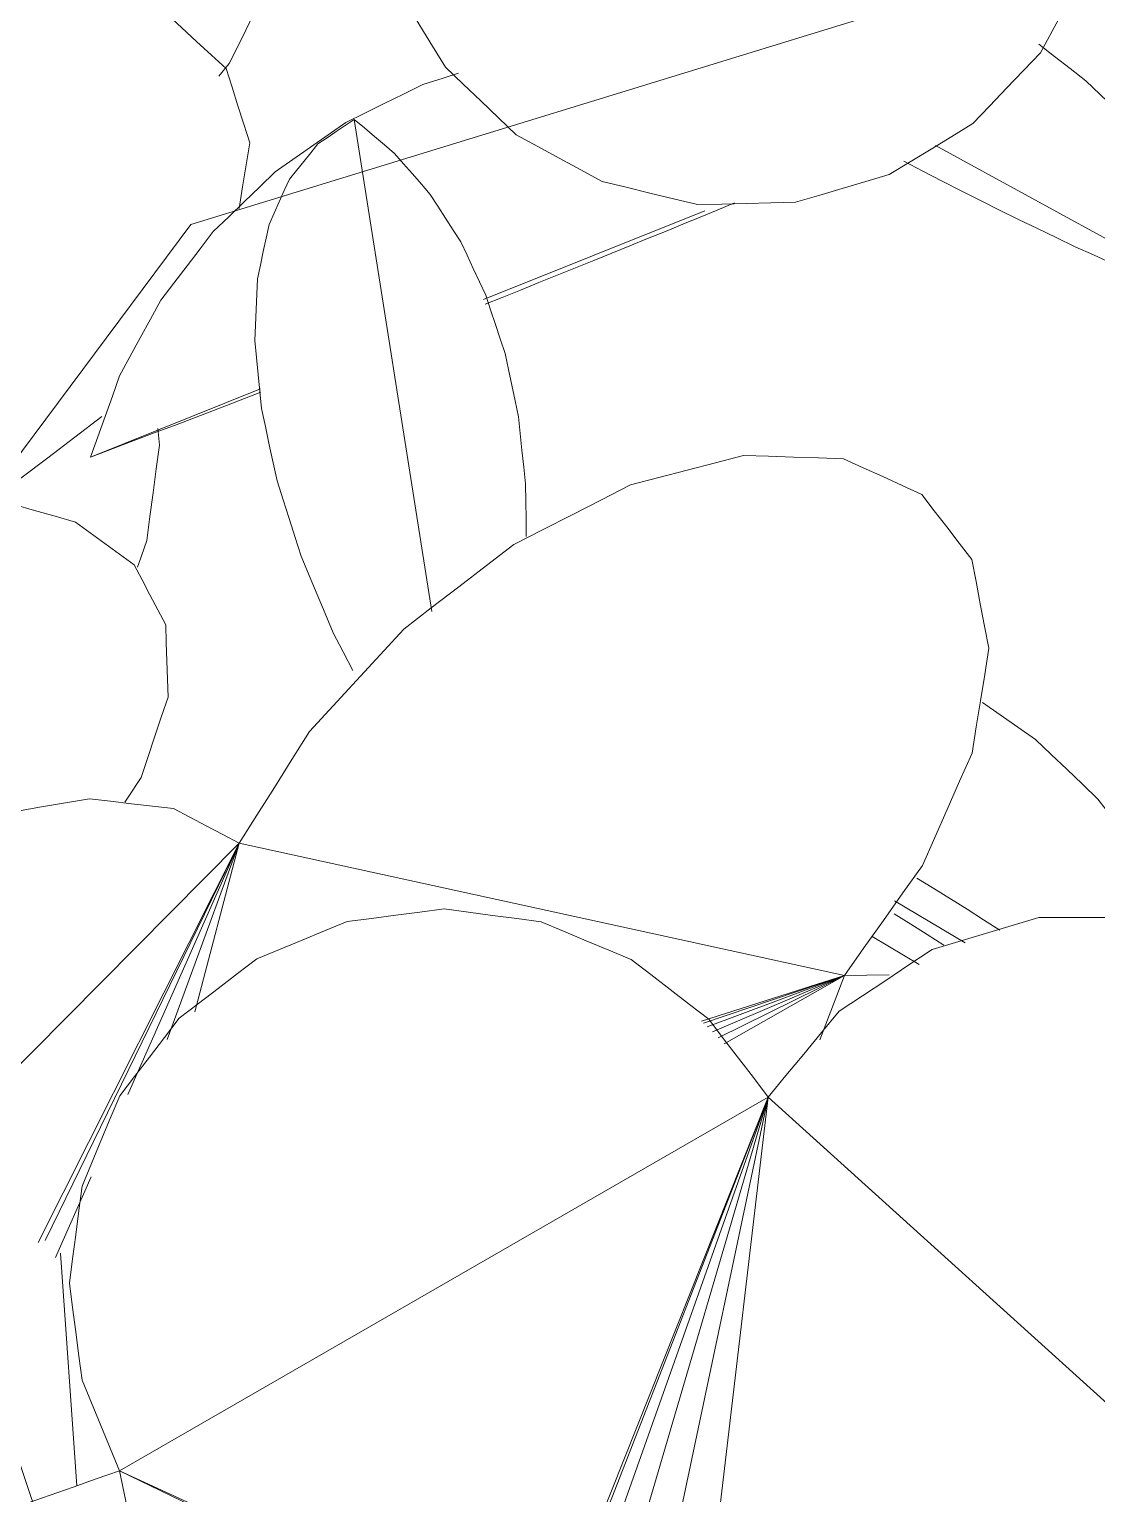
# Model space of a CAD drawing. Header units: metres. Extents: x -18.34 to -13.25, y -25.49 to -16.26.
# Drawn here: x -17.2433 to -17.1902, y -21.2853 to -21.2125 of the extents above; entities that cross this region are included whole.
import ezdxf

# ---------------------------------------------------------------- set-up
doc = ezdxf.new("R2010")
doc.units = ezdxf.units.M
doc.layers.add('Importações nas famílias', color=7, linetype='Continuous', lineweight=5)
doc.layers.add('Vegetação', color=7, linetype='Continuous', lineweight=5)

# ---------------------------------------------------------------- blocks, each defined once
blk = doc.blocks.new('Planta_pergolado_12200 - plantas pergolado_skp_Component_12-V583-Pavimento 02 - Executivo')
at = {"layer": 'Importações nas famílias', "color": 9}
blk.add_line((0.338273, 0.175274), (0.339077, 0.186845), dxfattribs=at)
at = {"layer": 'Importações nas famílias', "color": 9, "flags": 128}
for points in [[(0.336272, 0.185783), (0.336501, 0.186475), (0.336729, 0.187167), (0.336958, 0.18786)], [(0.335574, 0.183243), (0.335749, 0.183878), (0.335923, 0.184513), (0.336098, 0.185148), (0.336272, 0.185783)], [(0.335101, 0.180961), (0.335219, 0.181531), (0.335337, 0.182102), (0.335456, 0.182672), (0.335574, 0.183243)], [(0.334856, 0.178961), (0.334917, 0.179461), (0.334978, 0.179961), (0.335039, 0.180461), (0.335101, 0.180961)], [(0.334844, 0.177267), (0.334847, 0.177691), (0.33485, 0.178114), (0.334853, 0.178538), (0.334856, 0.178961)], [(0.335063, 0.175898), (0.335008, 0.17624), (0.334954, 0.176583), (0.334899, 0.176925), (0.334844, 0.177267)], [(0.335513, 0.174867), (0.335401, 0.175125), (0.335288, 0.175382), (0.335176, 0.17564), (0.335063, 0.175898)], [(0.336187, 0.174187), (0.336019, 0.174357), (0.33585, 0.174527), (0.335681, 0.174697), (0.335513, 0.174867)]]:
    blk.add_lwpolyline(points, dxfattribs=at)
blk = doc.blocks.new('Planta_pergolado_12200 - plantas pergolado_skp_Component_17-V790-Pavimento 02 - Executivo')
at = {"layer": 'Importações nas famílias', "color": 9}
for p, q in [((0.583312, 0.027026), (0.591017, 0.063506)), ((0.60411, 0.037037), (0.583312, 0.027026)), ((0.583312, 0.027026), (0.60432, 0.036649)), ((0.60432, 0.036649), (0.615558, 0.008452)), ((0.605157, 0.035111), (0.615558, 0.008452)), ((0.606666, 0.033522), (0.615558, 0.008452)), ((0.615558, 0.008452), (0.643192, 0.033451)), ((0.608535, 0.032379), (0.615558, 0.008452)), ((0.610636, 0.03176), (0.615558, 0.008452)), ((0.612825, 0.031707), (0.615558, 0.008452)), ((0.615558, 0.008452), (0.583312, 0.027026))]:
    blk.add_line(p, q, dxfattribs=at)
at = {"layer": 'Importações nas famílias', "color": 9, "flags": 128}
for points in [[(0.578732, 0.028641), (0.579877, 0.028238), (0.581022, 0.027834), (0.582167, 0.02743), (0.583312, 0.027026)], [(0.583312, 0.027026), (0.582848, 0.025902), (0.582385, 0.024777), (0.581921, 0.023652), (0.581457, 0.022527)], [(0.581457, 0.022527), (0.5813, 0.021321), (0.581142, 0.020114), (0.580985, 0.018908), (0.580828, 0.017702)], [(0.580828, 0.017702), (0.580987, 0.016496), (0.581147, 0.01529), (0.581306, 0.014085), (0.581466, 0.012879)], [(0.581466, 0.012879), (0.581932, 0.011756), (0.582398, 0.010633), (0.582863, 0.00951), (0.583329, 0.008387)], [(0.583329, 0.008387), (0.584069, 0.007423), (0.584809, 0.00646), (0.585549, 0.005496), (0.58629, 0.004533)], [(0.612605, 0.004585), (0.613343, 0.005552), (0.614081, 0.006519), (0.61482, 0.007485), (0.615558, 0.008452)], [(0.615558, 0.008452), (0.616441, 0.007384), (0.617324, 0.006316), (0.618206, 0.005249), (0.619089, 0.004181)], [(0.58629, 0.004533), (0.587254, 0.003794), (0.588218, 0.003055), (0.589182, 0.002317), (0.590146, 0.001578)], [(0.608754, 0.001616), (0.609716, 0.002358), (0.610679, 0.0031), (0.611642, 0.003843), (0.612605, 0.004585)], [(0.619089, 0.004181), (0.620242, 0.003415), (0.621396, 0.002649), (0.622549, 0.001883), (0.623703, 0.001117)], [(0.590146, 0.001578), (0.591268, 0.001115), (0.592391, 0.000652), (0.593513, 0.000188), (0.594635, -0.000275)], [(0.604267, -0.000256), (0.605389, 0.000212), (0.606511, 0.00068), (0.607632, 0.001148), (0.608754, 0.001616)], [(0.623703, 0.001117), (0.625028, 0.000718), (0.626354, 0.000319), (0.62768, -0.00008), (0.629005, -0.000479)], [(0.594635, -0.000275), (0.59584, -0.000431), (0.597044, -0.000588), (0.598248, -0.000744), (0.599452, -0.0009)], [(0.599452, -0.0009), (0.600656, -0.000739), (0.60186, -0.000578), (0.603064, -0.000417), (0.604267, -0.000256)], [(0.629005, -0.000479), (0.63039, -0.000477), (0.631775, -0.000475), (0.633159, -0.000473), (0.634544, -0.00047)]]:
    blk.add_lwpolyline(points, dxfattribs=at)
blk = doc.blocks.new('Planta_pergolado_12200 - plantas pergolado_skp_Component_16-V2914-Pavimento 02 - Executivo')
at = {"extrusion": (0, 0, -1), "zscale": -1, "rotation": 180}
for name, p in [('Planta_pergolado_12200 - plantas pergolado_skp_Component_17-V790-Pavimento 02 - Executivo', (0.242118, -0.159072)), ('Planta_pergolado_12200 - plantas pergolado_skp_Component_12-V583-Pavimento 02 - Executivo', (0, 0))]:
    blk.add_blockref(name, p, dxfattribs=at)
blk = doc.blocks.new('Planta_pergolado_12200 - plantas pergolado_skp_-V2955-Pavimento 02 - Executivo')
blk.add_blockref('Planta_pergolado_12200 - plantas pergolado_skp_Component_16-V2914-Pavimento 02 - Executivo', (0, 0))
blk = doc.blocks.new('Planta_pergolado_12200 - plantas pergolado_skp_Component_17-V3108-Pavimento 02 - Executivo')
at = {"layer": 'Importações nas famílias', "color": 9}
for p, q in [((0.347151, -0.154903), (0.314282, -0.188071)), ((0.337163, -0.174753), (0.347151, -0.154903)), ((0.337506, -0.174644), (0.347151, -0.154903)), ((0.341614, -0.167397), (0.347151, -0.154903)), ((0.343568, -0.164657), (0.347151, -0.154903)), ((0.344943, -0.163283), (0.347151, -0.154903)), ((0.347151, -0.154903), (0.377227, -0.161474)), ((0.377227, -0.161474), (0.370131, -0.163749)), ((0.370227, -0.163845), (0.377227, -0.161474)), ((0.377227, -0.161474), (0.370409, -0.164028)), ((0.377227, -0.161474), (0.370664, -0.164285)), ((0.370957, -0.164579), (0.377227, -0.161474)), ((0.371247, -0.16487), (0.377227, -0.161474)), ((0.3755, -0.162029), (0.377227, -0.161474)), ((0.376, -0.164673), (0.377227, -0.161474)), ((0.338028, -0.175488), (0.339801, -0.171486))]:
    blk.add_line(p, q, dxfattribs=at)
at = {"layer": 'Importações nas famílias', "color": 9, "flags": 128}
for points in [[(0.366596, -0.137097), (0.368002, -0.136731), (0.369407, -0.136366), (0.370812, -0.136001), (0.372218, -0.135635)], [(0.372218, -0.135635), (0.373459, -0.135676), (0.374701, -0.135716), (0.375943, -0.135757), (0.377185, -0.135798)], [(0.377185, -0.135798), (0.378157, -0.136241), (0.379129, -0.136684), (0.380101, -0.137127), (0.381074, -0.13757)], [(0.360802, -0.140058), (0.36225, -0.139317), (0.363699, -0.138577), (0.365148, -0.137837), (0.366596, -0.137097)], [(0.381074, -0.13757), (0.381693, -0.138378), (0.382313, -0.139186), (0.382932, -0.139993), (0.383552, -0.140801)], [(0.355329, -0.144265), (0.356697, -0.143213), (0.358065, -0.142161), (0.359433, -0.141109), (0.360802, -0.140058)], [(0.383552, -0.140801), (0.383766, -0.141905), (0.38398, -0.143008), (0.384194, -0.144111), (0.384408, -0.145215)], [(0.350645, -0.149358), (0.351816, -0.148085), (0.352987, -0.146811), (0.354158, -0.145538), (0.355329, -0.144265)], [(0.384408, -0.145215), (0.384198, -0.14652), (0.383988, -0.147824), (0.383778, -0.149129), (0.383568, -0.150434)], [(0.347151, -0.154903), (0.348024, -0.153517), (0.348898, -0.15213), (0.349771, -0.150744), (0.350645, -0.149358)], [(0.383568, -0.150434), (0.382952, -0.151829), (0.382336, -0.153223), (0.38172, -0.154618), (0.381104, -0.156013)], [(0.334932, -0.153507), (0.336127, -0.153306), (0.337322, -0.153105), (0.338518, -0.152904), (0.339713, -0.152703)], [(0.339713, -0.152703), (0.340755, -0.152822), (0.341796, -0.152941), (0.342838, -0.15306), (0.34388, -0.153179)], [(0.34388, -0.153179), (0.344698, -0.15361), (0.345515, -0.154041), (0.346333, -0.154472), (0.347151, -0.154903)], [(0.381104, -0.156013), (0.380135, -0.157378), (0.379166, -0.158743), (0.378196, -0.160108), (0.377227, -0.161474)], [(0.377227, -0.161474), (0.378339, -0.161465), (0.379452, -0.161455)]]:
    blk.add_lwpolyline(points, dxfattribs=at)
blk = doc.blocks.new('Planta_pergolado_12200 - plantas pergolado_skp_Component_16-V3109-Pavimento 02 - Executivo')
blk.add_blockref('Planta_pergolado_12200 - plantas pergolado_skp_Component_17-V3108-Pavimento 02 - Executivo', (0, 0))
blk = doc.blocks.new('Planta_pergolado_12200 - plantas pergolado_skp_-V3127-Pavimento 02 - Executivo')
blk.add_blockref('Planta_pergolado_12200 - plantas pergolado_skp_Component_16-V3109-Pavimento 02 - Executivo', (0, 0))
blk = doc.blocks.new('Planta_pergolado_12200 - plantas pergolado_skp_-V3128-Pavimento 02 - Executivo')
blk.add_blockref('Planta_pergolado_12200 - plantas pergolado_skp_-V3127-Pavimento 02 - Executivo', (0, 0))
blk = doc.blocks.new('Planta_pergolado_12200 - plantas pergolado_skp_-V3129-Pavimento 02 - Executivo')
for name in ['Planta_pergolado_12200 - plantas pergolado_skp_-V3128-Pavimento 02 - Executivo', 'Planta_pergolado_12200 - plantas pergolado_skp_-V2955-Pavimento 02 - Executivo']:
    blk.add_blockref(name, (0, 0))
blk = doc.blocks.new('Planta_pergolado_12200 - plantas pergolado_skp_Component_12-V1025-Pavimento 02 - Executivo')
at = {"layer": 'Importações nas famílias', "color": 9}
blk.add_line((0.356717, 0.143395), (0.352868, 0.11893), dxfattribs=at)
at = {"layer": 'Importações nas famílias', "color": 9, "flags": 128}
for points in [[(0.351824, 0.144446), (0.352313, 0.145387), (0.352803, 0.146328)], [(0.350227, 0.140646), (0.350627, 0.141596), (0.351026, 0.142546), (0.351425, 0.143496), (0.351824, 0.144446)], [(0.349029, 0.136901), (0.349329, 0.137837), (0.349628, 0.138773), (0.349928, 0.13971), (0.350227, 0.140646)], [(0.361419, 0.139661), (0.361406, 0.138789), (0.361394, 0.137916), (0.361382, 0.137043)], [(0.348258, 0.133298), (0.348451, 0.134198), (0.348644, 0.135099), (0.348837, 0.136), (0.349029, 0.136901)], [(0.361382, 0.137043), (0.361293, 0.13621), (0.361203, 0.135377), (0.361114, 0.134543), (0.361025, 0.13371)], [(0.347931, 0.129922), (0.348013, 0.130766), (0.348095, 0.13161), (0.348176, 0.132454), (0.348258, 0.133298)], [(0.361025, 0.13371), (0.360859, 0.132925), (0.360694, 0.132141), (0.360529, 0.131356), (0.360364, 0.130572)], [(0.360364, 0.130572), (0.360124, 0.129845), (0.359885, 0.129118), (0.359645, 0.128391), (0.359406, 0.127664)], [(0.348057, 0.126851), (0.348026, 0.127619), (0.347994, 0.128386), (0.347963, 0.129154), (0.347931, 0.129922)], [(0.359406, 0.127664), (0.359095, 0.127002), (0.358784, 0.126341), (0.358473, 0.125679), (0.358162, 0.125017)], [(0.348632, 0.124159), (0.348488, 0.124832), (0.348344, 0.125505), (0.348201, 0.126178), (0.348057, 0.126851)], [(0.358162, 0.125017), (0.357783, 0.124429), (0.357404, 0.12384), (0.357025, 0.123252), (0.356646, 0.122663)], [(0.349643, 0.121908), (0.34939, 0.122471), (0.349137, 0.123034), (0.348885, 0.123597), (0.348632, 0.124159)], [(0.356646, 0.122663), (0.356203, 0.122154), (0.35576, 0.121645), (0.355318, 0.121136), (0.354875, 0.120626)], [(0.351066, 0.120152), (0.35071, 0.120591), (0.350354, 0.12103), (0.349999, 0.121469), (0.349643, 0.121908)], [(0.352868, 0.11893), (0.352417, 0.119235), (0.351967, 0.119541), (0.351516, 0.119846), (0.351066, 0.120152)], [(0.354875, 0.120626), (0.354373, 0.120202), (0.353871, 0.119778), (0.35337, 0.119354), (0.352868, 0.11893)]]:
    blk.add_lwpolyline(points, dxfattribs=at)
blk = doc.blocks.new('Planta_pergolado_12200 - plantas pergolado_skp_Component_12-V1026-Pavimento 02 - Executivo')
at = {"layer": 'Importações nas famílias', "color": 9}
for p, q in [((0.398765, 0.129534), (0.381759, 0.120228)), ((0.380184, 0.121007), (0.381126, 0.12151))]:
    blk.add_line(p, q, dxfattribs=at)
at = {"layer": 'Importações nas famílias', "color": 9, "flags": 128}
for points in [[(0.395691, 0.128339), (0.396459, 0.128638), (0.397228, 0.128937), (0.397996, 0.129235), (0.398765, 0.129534)], [(0.398765, 0.129534), (0.398293, 0.128661), (0.397821, 0.127787), (0.39735, 0.126914), (0.396878, 0.12604)], [(0.392307, 0.126903), (0.393153, 0.127262), (0.393999, 0.127621), (0.394845, 0.12798), (0.395691, 0.128339)], [(0.388695, 0.125259), (0.389598, 0.12567), (0.390501, 0.126081), (0.391404, 0.126492), (0.392307, 0.126903)], [(0.396878, 0.12604), (0.396318, 0.125221), (0.395759, 0.124402), (0.3952, 0.123583), (0.394641, 0.122764)], [(0.384939, 0.123448), (0.385878, 0.123901), (0.386817, 0.124354), (0.387756, 0.124807), (0.388695, 0.125259)], [(0.381126, 0.12151), (0.382079, 0.121994), (0.383032, 0.122479), (0.383985, 0.122963), (0.384939, 0.123448)], [(0.394641, 0.122764), (0.394, 0.122009), (0.39336, 0.121253), (0.39272, 0.120498), (0.392079, 0.119742)], [(0.392079, 0.119742), (0.391365, 0.119059), (0.39065, 0.118375), (0.389936, 0.117691), (0.389221, 0.117008)], [(0.389221, 0.117008), (0.388441, 0.116404), (0.38766, 0.1158), (0.386881, 0.115197)]]:
    blk.add_lwpolyline(points, dxfattribs=at)
blk = doc.blocks.new('Planta_pergolado_12200 - plantas pergolado_skp_Component_17-V3183-Pavimento 02 - Executivo')
at = {"layer": 'Importações nas famílias', "color": 9, "flags": 128}
for points in [[(0.389296, -0.111348), (0.388714, -0.112416), (0.388131, -0.113484), (0.387549, -0.114552), (0.386966, -0.11562)], [(0.357396, -0.116335), (0.356762, -0.115297), (0.356128, -0.114258), (0.355495, -0.11322), (0.354861, -0.112181)], [(0.386966, -0.11562), (0.386127, -0.116501), (0.385288, -0.117381), (0.384449, -0.118262), (0.38361, -0.119143)], [(0.36092, -0.119692), (0.360039, -0.118852), (0.359158, -0.118013), (0.358277, -0.117174), (0.357396, -0.116335)], [(0.38361, -0.119143), (0.382571, -0.119776), (0.381533, -0.12041), (0.380494, -0.121043), (0.379456, -0.121677)], [(0.365192, -0.122022), (0.364124, -0.121439), (0.363056, -0.120857), (0.361988, -0.120274), (0.36092, -0.119692)], [(0.369922, -0.123167), (0.36874, -0.122881), (0.367557, -0.122595), (0.366375, -0.122308), (0.365192, -0.122022)], [(0.379456, -0.121677), (0.378289, -0.12202), (0.377121, -0.122363), (0.375954, -0.122706), (0.374787, -0.12305)], [(0.374787, -0.12305), (0.373571, -0.123079), (0.372355, -0.123108), (0.371138, -0.123138), (0.369922, -0.123167)]]:
    blk.add_lwpolyline(points, dxfattribs=at)
blk = doc.blocks.new('Planta_pergolado_12200 - plantas pergolado_skp_Component_16-V3184-Pavimento 02 - Executivo')
blk.add_blockref('Planta_pergolado_12200 - plantas pergolado_skp_Component_17-V3183-Pavimento 02 - Executivo', (0, 0))
at = {"extrusion": (0, 0, -1), "zscale": -1, "rotation": 180}
for name in ['Planta_pergolado_12200 - plantas pergolado_skp_Component_12-V1026-Pavimento 02 - Executivo', 'Planta_pergolado_12200 - plantas pergolado_skp_Component_12-V1025-Pavimento 02 - Executivo']:
    blk.add_blockref(name, (0, 0), dxfattribs=at)
blk = doc.blocks.new('Planta_pergolado_12200 - plantas pergolado_skp_Component_12-V3190-Pavimento 02 - Executivo')
at = {"layer": 'Importações nas famílias', "color": 9}
for p, q in [((0.359293, -0.127885), (0.370296, -0.123476)), ((0.339755, -0.135714), (0.348208, -0.132327))]:
    blk.add_line(p, q, dxfattribs=at)
at = {"layer": 'Importações nas famílias', "color": 9, "flags": 128}
for points in [[(0.358051, -0.116642), (0.357293, -0.11688), (0.356274, -0.117199)], [(0.356274, -0.117199), (0.355316, -0.117672), (0.354359, -0.118144), (0.353401, -0.118616), (0.352443, -0.119089)], [(0.352443, -0.119089), (0.351568, -0.119702), (0.350693, -0.120316), (0.349818, -0.12093), (0.348944, -0.121544)], [(0.348944, -0.121544), (0.348172, -0.122286), (0.347401, -0.123027), (0.34663, -0.123768), (0.345859, -0.12451)], [(0.368336, -0.124496), (0.369194, -0.124143), (0.370051, -0.12379), (0.370909, -0.123437), (0.371767, -0.123084)], [(0.345859, -0.12451), (0.345209, -0.125361), (0.34456, -0.126212), (0.34391, -0.127063), (0.34326, -0.127914)], [(0.364779, -0.125944), (0.365668, -0.125582), (0.366557, -0.12522), (0.367447, -0.124858), (0.368336, -0.124496)], [(0.361137, -0.127411), (0.362047, -0.127044), (0.362958, -0.126678), (0.363869, -0.126311), (0.364779, -0.125944)], [(0.34326, -0.127914), (0.342748, -0.128855), (0.342235, -0.129796), (0.341723, -0.130737), (0.34121, -0.131678)], [(0.359369, -0.128116), (0.360215, -0.127779), (0.361137, -0.127411)], [(0.34121, -0.131678), (0.340846, -0.132687), (0.340483, -0.133696), (0.340119, -0.134705), (0.339755, -0.135714)], [(0.343061, -0.134468), (0.343927, -0.134138), (0.344792, -0.133807), (0.345657, -0.133477), (0.346523, -0.133147)], [(0.346523, -0.133147), (0.347417, -0.132801), (0.348233, -0.132487)], [(0.339755, -0.135714), (0.340582, -0.135402), (0.341408, -0.135091), (0.342235, -0.134779), (0.343061, -0.134468)]]:
    blk.add_lwpolyline(points, dxfattribs=at)
blk = doc.blocks.new('Planta_pergolado_12200 - plantas pergolado_skp_Component_16-V3191-Pavimento 02 - Executivo')
blk.add_blockref('Planta_pergolado_12200 - plantas pergolado_skp_Component_12-V3190-Pavimento 02 - Executivo', (0, 0))
blk = doc.blocks.new('Planta_pergolado_12200 - plantas pergolado_skp_-V3213-Pavimento 02 - Executivo')
at = {"layer": 'Importações nas famílias', "color": 9}
for p, q in [((0.344741, -0.124161), (0.381008, -0.113021)), ((0.312748, -0.167083), (0.344741, -0.124161))]:
    blk.add_line(p, q, dxfattribs=at)
for name in ['Planta_pergolado_12200 - plantas pergolado_skp_Component_16-V3184-Pavimento 02 - Executivo', 'Planta_pergolado_12200 - plantas pergolado_skp_Component_16-V3191-Pavimento 02 - Executivo']:
    blk.add_blockref(name, (0, 0))
blk = doc.blocks.new('Planta_pergolado_12200 - plantas pergolado_skp_Component_12-V1172-Pavimento 02 - Executivo')
at = {"layer": 'Importações nas famílias', "color": 9}
blk.add_line((0.379723, 0.157773), (0.383234, 0.159861), dxfattribs=at)
at = {"layer": 'Importações nas famílias', "color": 9, "flags": 128}
for points in [[(0.382506, 0.157666), (0.383319, 0.158188), (0.384132, 0.158711), (0.384945, 0.159234)], [(0.394032, 0.15891), (0.393508, 0.157974), (0.392984, 0.157038), (0.39246, 0.156103)], [(0.380824, 0.156639), (0.381665, 0.157152), (0.382506, 0.157666)], [(0.39246, 0.156103), (0.391801, 0.155255), (0.391143, 0.154407), (0.390485, 0.153559), (0.389827, 0.152711)], [(0.389827, 0.152711), (0.38905, 0.151971), (0.388273, 0.151231), (0.387497, 0.15049), (0.38672, 0.14975)], [(0.38672, 0.14975), (0.385843, 0.149135), (0.384966, 0.14852), (0.384089, 0.147905)]]:
    blk.add_lwpolyline(points, dxfattribs=at)
blk = doc.blocks.new('Planta_pergolado_12200 - plantas pergolado_skp_Component_12-V1173-Pavimento 02 - Executivo')
at = {"layer": 'Importações nas famílias', "color": 9}
for p, q in [((0.4097, 0.14988), (0.41323, 0.156216)), ((0.413869, 0.154297), (0.414179, 0.155202)), ((0.420073, 0.153973), (0.420236, 0.153287))]:
    blk.add_line(p, q, dxfattribs=at)
at = {"layer": 'Importações nas famílias', "color": 9, "flags": 128}
for points in [[(0.412556, 0.150839), (0.412884, 0.151703), (0.413213, 0.152568), (0.413541, 0.153433), (0.413869, 0.154297)], [(0.411184, 0.147581), (0.411527, 0.148396), (0.41187, 0.14921), (0.412213, 0.150025), (0.412556, 0.150839)], [(0.409778, 0.144579), (0.410123, 0.145316), (0.410477, 0.146071), (0.410831, 0.146826), (0.411184, 0.147581)], [(0.41794, 0.143769), (0.417472, 0.143087), (0.417005, 0.142405), (0.416538, 0.141724)], [(0.416538, 0.141724), (0.415929, 0.141097), (0.41532, 0.14047), (0.414711, 0.139843), (0.414102, 0.139216)], [(0.414102, 0.139216), (0.413365, 0.138658), (0.412628, 0.1381), (0.411891, 0.137543), (0.411155, 0.136985)], [(0.411155, 0.136985), (0.410307, 0.13651), (0.40946, 0.136035), (0.408613, 0.13556)]]:
    blk.add_lwpolyline(points, dxfattribs=at)
blk = doc.blocks.new('Planta_pergolado_12200 - plantas pergolado_skp_Component_17-V3274-Pavimento 02 - Executivo')
at = {"layer": 'Importações nas famílias', "color": 9}
for p, q in [((0.448301, -0.13782), (0.448781, -0.138726)), ((0.449765, -0.143017), (0.420267, -0.153944)), ((0.430977, -0.165516), (0.449765, -0.143017)), ((0.432939, -0.163909), (0.449765, -0.143017)), ((0.434669, -0.163213), (0.449765, -0.143017)), ((0.436408, -0.163063), (0.449765, -0.143017)), ((0.438039, -0.163469), (0.449765, -0.143017)), ((0.449765, -0.143017), (0.457881, -0.161955)), ((0.420267, -0.153944), (0.417459, -0.172198)), ((0.429323, -0.165864), (0.420267, -0.153944)), ((0.420267, -0.153944), (0.429694, -0.165704)), ((0.432939, -0.163909), (0.434669, -0.163213)), ((0.43326, -0.165182), (0.434669, -0.163213)), ((0.434532, -0.164996), (0.436408, -0.163063)), ((0.434669, -0.163213), (0.436408, -0.163063)), ((0.435928, -0.165082), (0.438039, -0.163469)), ((0.436408, -0.163063), (0.438039, -0.163469)), ((0.440127, -0.164246), (0.438039, -0.163469)), ((0.439449, -0.164404), (0.438039, -0.163469)), ((0.431337, -0.165104), (0.432939, -0.163909)), ((0.432236, -0.165332), (0.432939, -0.163909)), ((0.437719, -0.16535), (0.439449, -0.164404)), ((0.46991, -0.165463), (0.469056, -0.166495)), ((0.449553, -0.172041), (0.452247, -0.172145)), ((0.450283, -0.173253), (0.452551, -0.17312)), ((0.453459, -0.184592), (0.456395, -0.180642))]:
    blk.add_line(p, q, dxfattribs=at)
at = {"layer": 'Importações nas famílias', "color": 9, "flags": 128}
for points in [[(0.458031, -0.137744), (0.459131, -0.137641), (0.460231, -0.137539), (0.461332, -0.137436), (0.462432, -0.137333)], [(0.462432, -0.137333), (0.463452, -0.137624), (0.464471, -0.137915), (0.465491, -0.138206), (0.466511, -0.138497)], [(0.453685, -0.139694), (0.454772, -0.139207), (0.455858, -0.138719), (0.456945, -0.138232), (0.458031, -0.137744)], [(0.448781, -0.138726), (0.449027, -0.139799), (0.449273, -0.140871), (0.449519, -0.141944), (0.449765, -0.143017)], [(0.466511, -0.138497), (0.467363, -0.139157), (0.468216, -0.139816), (0.469068, -0.140476)], [(0.449765, -0.143017), (0.450745, -0.142186), (0.451725, -0.141355), (0.452705, -0.140525), (0.453685, -0.139694)], [(0.470532, -0.142107), (0.471144, -0.143079), (0.471756, -0.144051), (0.472368, -0.145023)], [(0.472368, -0.145023), (0.472687, -0.146225), (0.473007, -0.147426), (0.473326, -0.148627), (0.473645, -0.149828)], [(0.473645, -0.149828), (0.473645, -0.151156), (0.473644, -0.152484), (0.473644, -0.153812), (0.473643, -0.15514)], [(0.420267, -0.153944), (0.420272, -0.152778), (0.420278, -0.151613), (0.420282, -0.150663)], [(0.416393, -0.154524), (0.417361, -0.154379), (0.41833, -0.154234), (0.419298, -0.154089), (0.420267, -0.153944)], [(0.412592, -0.1563), (0.413542, -0.155856), (0.414492, -0.155412), (0.415443, -0.154968), (0.416393, -0.154524)], [(0.473643, -0.15514), (0.473323, -0.156481), (0.473002, -0.157822), (0.472682, -0.159163), (0.472361, -0.160504)], [(0.409125, -0.159152), (0.409992, -0.158439), (0.410859, -0.157726), (0.411725, -0.157013), (0.412592, -0.1563)], [(0.406227, -0.162885), (0.406951, -0.161951), (0.407676, -0.161018), (0.4084, -0.160085), (0.409125, -0.159152)], [(0.472361, -0.160504), (0.471748, -0.161744), (0.471135, -0.162983), (0.470522, -0.164223), (0.46991, -0.165463)], [(0.405221, -0.164942), (0.405694, -0.163974), (0.406227, -0.162885)]]:
    blk.add_lwpolyline(points, dxfattribs=at)
blk = doc.blocks.new('Planta_pergolado_12200 - plantas pergolado_skp_Component_16-V3275-Pavimento 02 - Executivo')
at = {"extrusion": (0, 0, -1), "zscale": -1.000000000000001, "rotation": 180}
for name in ['Planta_pergolado_12200 - plantas pergolado_skp_Component_12-V1173-Pavimento 02 - Executivo', 'Planta_pergolado_12200 - plantas pergolado_skp_Component_12-V1172-Pavimento 02 - Executivo']:
    blk.add_blockref(name, (0, 0), dxfattribs=at)
blk.add_blockref('Planta_pergolado_12200 - plantas pergolado_skp_Component_17-V3274-Pavimento 02 - Executivo', (0, 0))
blk = doc.blocks.new('Planta_pergolado_12200 - plantas pergolado_skp_Component_17-V3281-Pavimento 02 - Executivo')
at = {"layer": 'Importações nas famílias', "color": 9}
for p, q in [((0.350394, -0.104501), (0.350393, -0.105829)), ((0.334087, -0.111376), (0.334498, -0.112334)), ((0.34666, -0.116152), (0.346141, -0.116779)), ((0.309927, -0.122131), (0.310701, -0.122645)), ((0.310847, -0.121772), (0.311599, -0.122084)), ((0.309246, -0.122396), (0.310016, -0.123148)), ((0.343115, -0.134295), (0.343185, -0.135123))]:
    blk.add_line(p, q, dxfattribs=at)
at = {"layer": 'Importações nas famílias', "color": 9, "flags": 128}
for points in [[(0.350393, -0.105829), (0.350073, -0.10717), (0.349752, -0.108511), (0.349432, -0.109852), (0.349111, -0.111193)], [(0.349111, -0.111193), (0.348498, -0.112433), (0.347885, -0.113672), (0.347273, -0.114912), (0.34666, -0.116152)], [(0.343185, -0.135123), (0.343028, -0.136307), (0.342871, -0.137491), (0.342714, -0.138674), (0.342557, -0.139858)], [(0.342557, -0.139858), (0.342157, -0.141007), (0.342094, -0.14119)]]:
    blk.add_lwpolyline(points, dxfattribs=at)
blk = doc.blocks.new('Planta_pergolado_12200 - plantas pergolado_skp_Component_16-V3282-Pavimento 02 - Executivo')
blk.add_blockref('Planta_pergolado_12200 - plantas pergolado_skp_Component_17-V3281-Pavimento 02 - Executivo', (0, 0))
blk = doc.blocks.new('Planta_pergolado_12200 - plantas pergolado_skp_Component_12-V1206-Pavimento 02 - Executivo')
at = {"layer": 'Importações nas famílias', "color": 9}
for p, q in [((0.378601, 0.159538), (0.380949, 0.160935)), ((0.379692, 0.158412), (0.380533, 0.158925))]:
    blk.add_line(p, q, dxfattribs=at)
at = {"layer": 'Importações nas famílias', "color": 9, "flags": 128}
blk.add_lwpolyline([(0.380533, 0.158925), (0.381346, 0.159448), (0.382159, 0.159971)], dxfattribs=at)
blk = doc.blocks.new('Planta_pergolado_12200 - plantas pergolado_skp_Component_12-V1207-Pavimento 02 - Executivo')
at = {"layer": 'Importações nas famílias', "color": 9}
for p, q in [((0.409158, 0.153707), (0.411257, 0.157476)), ((0.411896, 0.155557), (0.412206, 0.156462))]:
    blk.add_line(p, q, dxfattribs=at)
at = {"layer": 'Importações nas famílias', "color": 9, "flags": 128}
for points in [[(0.410583, 0.152099), (0.410912, 0.152963), (0.41124, 0.153828), (0.411568, 0.154692), (0.411896, 0.155557)], [(0.409897, 0.15047), (0.41024, 0.151284), (0.410583, 0.152099)]]:
    blk.add_lwpolyline(points, dxfattribs=at)
blk = doc.blocks.new('Planta_pergolado_12200 - plantas pergolado_skp_Component_17-V1208-Pavimento 02 - Executivo')
at = {"layer": 'Importações nas famílias', "color": 9}
blk.add_line((0.403919, 0.16483), (0.404254, 0.164144), dxfattribs=at)
at = {"layer": 'Importações nas famílias', "color": 9, "flags": 128}
for points in [[(0.404254, 0.164144), (0.404978, 0.163211), (0.405703, 0.162278), (0.406428, 0.161344)], [(0.408019, 0.159698), (0.408886, 0.158985), (0.409753, 0.158272), (0.41062, 0.15756)], [(0.41062, 0.15756), (0.41157, 0.157115), (0.4125, 0.156681)], [(0.449752, 0.142615), (0.450732, 0.141784), (0.451712, 0.140954)], [(0.451712, 0.140954), (0.452799, 0.140466), (0.453878, 0.139982)]]:
    blk.add_lwpolyline(points, dxfattribs=at)
blk = doc.blocks.new('Planta_pergolado_12200 - plantas pergolado_skp_Component_16-V3289-Pavimento 02 - Executivo')
at = {"extrusion": (0, 0, -1), "zscale": -1.000000000000001, "rotation": 180}
for name in ['Planta_pergolado_12200 - plantas pergolado_skp_Component_17-V1208-Pavimento 02 - Executivo', 'Planta_pergolado_12200 - plantas pergolado_skp_Component_12-V1207-Pavimento 02 - Executivo', 'Planta_pergolado_12200 - plantas pergolado_skp_Component_12-V1206-Pavimento 02 - Executivo']:
    blk.add_blockref(name, (0, 0), dxfattribs=at)
blk = doc.blocks.new('Planta_pergolado_12200 - plantas pergolado_skp_Component_17-V3315-Pavimento 02 - Executivo')
at = {"layer": 'Importações nas famílias', "color": 9, "flags": 128}
for points in [[(0.343564, -0.113709), (0.344299, -0.114384), (0.345035, -0.115059), (0.34577, -0.115734), (0.346506, -0.116408)], [(0.346506, -0.116408), (0.346798, -0.117331), (0.347089, -0.118253), (0.347381, -0.119176), (0.347673, -0.120098)], [(0.347673, -0.120098), (0.347496, -0.12119), (0.347319, -0.122281), (0.347143, -0.123365)], [(0.340321, -0.133705), (0.338979, -0.134726), (0.337637, -0.135748), (0.336295, -0.136769), (0.334953, -0.137791)], [(0.334953, -0.137791), (0.335969, -0.138079), (0.336984, -0.138367), (0.338, -0.138655), (0.339015, -0.138943)], [(0.339015, -0.138943), (0.339744, -0.139476), (0.340472, -0.140009), (0.341201, -0.140542), (0.34193, -0.141076)], [(0.34193, -0.141076), (0.342322, -0.141818), (0.342715, -0.14256), (0.343107, -0.143302), (0.343499, -0.144044)], [(0.343499, -0.144044), (0.343528, -0.144945), (0.343558, -0.145845), (0.343587, -0.146746), (0.343616, -0.147646)], [(0.343616, -0.147646), (0.34328, -0.148643), (0.342944, -0.149641), (0.342608, -0.150638), (0.342272, -0.151636)], [(0.342272, -0.151636), (0.341594, -0.152662), (0.341462, -0.152862)]]:
    blk.add_lwpolyline(points, dxfattribs=at)
blk = doc.blocks.new('Planta_pergolado_12200 - plantas pergolado_skp_Component_16-V3316-Pavimento 02 - Executivo')
blk.add_blockref('Planta_pergolado_12200 - plantas pergolado_skp_Component_17-V3315-Pavimento 02 - Executivo', (0, 0))
blk = doc.blocks.new('Planta_pergolado_12200 - plantas pergolado_skp_-V3327-Pavimento 02 - Executivo')
blk.add_blockref('Planta_pergolado_12200 - plantas pergolado_skp_Component_16-V3316-Pavimento 02 - Executivo', (0, 0))
blk = doc.blocks.new('Planta_pergolado_12200 - plantas pergolado_skp_-V3328-Pavimento 02 - Executivo')
for name in ['Planta_pergolado_12200 - plantas pergolado_skp_-V3327-Pavimento 02 - Executivo', 'Planta_pergolado_12200 - plantas pergolado_skp_Component_16-V3282-Pavimento 02 - Executivo', 'Planta_pergolado_12200 - plantas pergolado_skp_Component_16-V3275-Pavimento 02 - Executivo', 'Planta_pergolado_12200 - plantas pergolado_skp_Component_16-V3289-Pavimento 02 - Executivo']:
    blk.add_blockref(name, (0, 0))
blk = doc.blocks.new('Planta_pergolado_12200 - plantas pergolado_skp_-V3374-Pavimento 02 - Executivo')
for name in ['Planta_pergolado_12200 - plantas pergolado_skp_-V3328-Pavimento 02 - Executivo', 'Planta_pergolado_12200 - plantas pergolado_skp_-V3213-Pavimento 02 - Executivo']:
    blk.add_blockref(name, (0, 0))
blk = doc.blocks.new('Planta_pergolado_12200 - Planta_pergolado_12200-3075656-Pavimento 02 - Executivo')
for name in ['Planta_pergolado_12200 - plantas pergolado_skp_-V3374-Pavimento 02 - Executivo', 'Planta_pergolado_12200 - plantas pergolado_skp_-V3129-Pavimento 02 - Executivo']:
    blk.add_blockref(name, (0, 0))

msp = doc.modelspace()

# ---------------------------------------------------------------- block references
at = {"layer": 'Vegetação', "color": 9}
msp.add_blockref('Planta_pergolado_12200 - Planta_pergolado_12200-3075656-Pavimento 02 - Executivo', (-17.58, -21.09809), dxfattribs=at)

doc.saveas('drawing.dxf')
